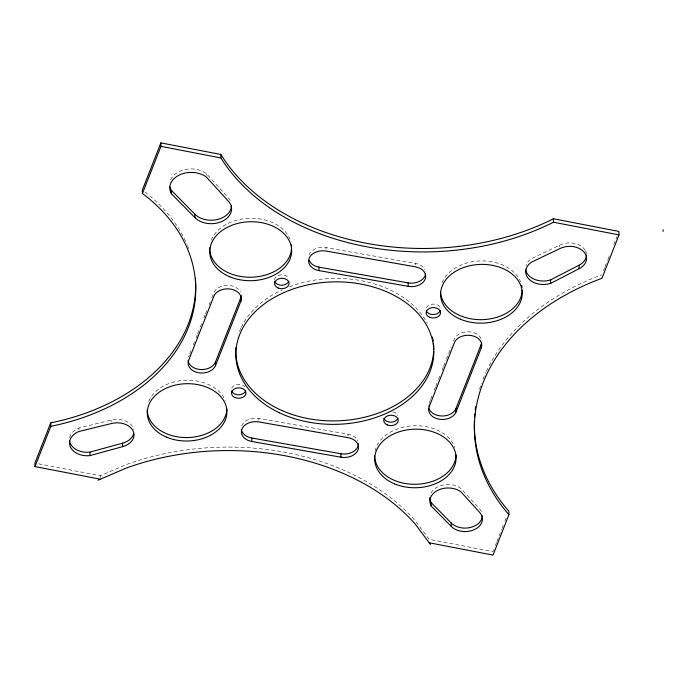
<?xml version="1.0" encoding="UTF-8"?>
<svg xmlns="http://www.w3.org/2000/svg" width="698" height="698" viewBox="0 0 698 698"><rect width="100%" height="100%" fill="white"/><g stroke="black" fill="none" stroke-linecap="round" stroke-linejoin="round"><path stroke-width="0.52" stroke-dasharray="3.49 2.62" d="M188.556 356.905L189.35 354.907M189.743 353.903L190.92 350.902M193.285 344.891L194.472 341.889M196.042 337.884L197.229 334.883M197.621 333.88L199.986 327.877M200.378 326.873L202.341 321.865M203.921 317.86L205.099 314.859M205.5 313.856L207.463 308.856M209.042 304.851L210.22 301.841M211.799 297.837L213.771 292.837A13.986 10.06 -1.4 0 1 226.824 285.377A13.986 10.06 -1.4 0 1 240.426 291.991M429.069 403.339L430.256 400.329M430.649 399.335L432.612 394.326M434.191 390.322L435.369 387.32M435.77 386.317L438.126 380.314M438.527 379.311L440.49 374.303M442.07 370.298L443.247 367.296M443.64 366.293L446.005 360.29M446.397 359.287L451.126 347.272M453.491 341.27L454.276 339.263A13.986 10.06 -1.4 0 1 467.939 331.803A13.986 10.06 -1.4 0 1 481.28 339.254M493.739 549.623L492.936 551.647L429.113 539.31L414.97 520.394A225.009 161.927 -1.4 0 0 126.242 464.589L100.268 475.739L37.011 463.516M495.327 545.583L496.522 542.547M496.915 541.535L501.688 529.407M502.089 528.403L503.275 525.367M504.863 521.327L506.059 518.291M603.438 270.78L604.634 267.753M605.026 266.741L607.408 260.686M607.81 259.682L609.79 254.63M613.76 244.544L616.936 236.474M585.064 250.154A17.084 12.294 -1.4 0 0 559.691 245.164L531.326 258.722A18 12.957 -1.4 0 0 525.96 265.685M69.634 437.576A18 12.957 -1.4 0 1 78.97 427.987L111.13 420.126A17.084 12.294 -1.4 0 1 133.684 429.427M308.978 254.997A13.986 10.06 -1.4 0 1 326.036 247.607L415.179 263.329A13.986 10.06 -1.4 0 1 425.126 270.283M241.761 425.85A13.986 10.06 -1.4 0 1 258.818 418.46L347.953 434.182A13.986 10.06 -1.4 0 1 357.908 441.136M170.6 179.927A21.176 15.243 -1.4 0 1 206.32 173.593L227.949 197.368A20.102 14.466 -1.4 0 1 230.331 200.71M559.691 245.164L559.735 246.9M415.179 263.329L415.214 265.057M347.953 434.182L347.997 435.918M326.036 247.607L326.079 249.334M258.818 418.46L258.862 420.196M206.32 173.593L206.364 175.329M111.13 420.126L111.174 421.854M100.268 475.739L100.311 477.476M78.97 427.987L79.014 429.724M479.543 389.205A229.79 165.365 -1.4 0 1 481.559 383.089M483.068 379.049A229.79 165.365 -1.4 0 1 485.921 372.348M486.358 371.388A229.79 165.365 -1.4 0 1 601.851 274.811M144.975 192.011A194.62 140.054 -1.4 0 1 187.116 244.693M187.518 245.652A194.62 140.054 -1.4 0 1 188.678 248.549M239.475 331.393A99.003 71.248 -1.4 0 1 240.731 328.418M241.194 327.441A99.003 71.248 -1.4 0 1 282.21 289.862M289.382 286.843A99.003 71.248 -1.4 0 1 427.193 323.13M211.258 240.147A40.946 29.464 -1.4 0 1 250.608 218.291A40.946 29.464 -1.4 0 1 290.002 239.196M148.718 401.498A39.83 28.662 -1.4 0 1 186.985 380.236A39.83 28.662 -1.4 0 1 225.297 400.573M375.062 451.196A40.702 29.29 -1.4 0 1 413.286 425.771A40.702 29.29 -1.4 0 1 454.791 447.401M442.07 282.707A40.824 29.377 -1.4 0 1 481.288 260.921A40.824 29.377 -1.4 0 1 520.568 281.756M274.532 280.029A7.242 5.209 -1.4 0 1 280.003 274.995A7.242 5.209 -1.4 0 1 288.091 277.42M231.701 388.245A7.242 5.209 -1.4 0 1 237.826 384.424A7.242 5.209 -1.4 0 1 244.989 386.98M392.887 411.933A7.242 5.209 -1.4 0 1 397.93 415.615M426.304 307.966A7.242 5.209 -1.4 0 1 433.371 304.101A7.242 5.209 -1.4 0 1 440.281 307.966M481.358 511.521A17.084 12.294 -1.4 0 0 479.334 508.685L460.95 488.478A18 12.957 -1.4 0 0 442.41 485.162A18 12.957 -1.4 0 0 429.977 495.816M585.474 250.896A17.084 12.294 -1.4 0 1 586.399 254.028"/><path stroke-width="1.05" d="M195.423 278.31A194.62 140.054 -1.4 0 1 50.736 422.848L34.9 463.106L34.979 466.578L100.355 479.212M429.191 542.774L493.024 555.111L508.929 514.688A229.79 165.365 -1.4 0 1 601.938 278.284L619.004 234.894L618.925 231.422L553.418 218.762A225.009 161.927 -1.4 0 1 220.838 154.476L160.88 142.889L142.348 190.004L142.427 193.468A194.62 140.054 -1.4 0 1 50.823 426.321L34.979 466.578M142.427 193.468L160.968 146.353L160.88 142.889M215.534 365.569L240.749 301.501A13.986 10.06 -1.4 0 0 231.125 289.181A13.986 10.06 -1.4 0 0 213.85 296.301L188.643 360.377A13.986 10.06 -1.4 0 0 198.267 372.697A13.986 10.06 -1.4 0 0 215.534 365.569L215.455 362.105L240.662 298.037A13.986 10.06 -1.4 0 0 241.194 295.429M429.157 406.803L454.363 342.735A13.986 10.06 -1.4 0 1 471.63 335.607A13.986 10.06 -1.4 0 1 481.254 347.927L456.047 412.003A13.986 10.06 -1.4 0 1 438.772 419.123A13.986 10.06 -1.4 0 1 429.157 406.803L429.113 405.067M456.047 412.003L455.969 408.531L481.175 344.463A13.986 10.06 -1.4 0 0 481.629 342.735M525.707 269.681A18 12.957 -1.4 0 0 550.6 279.915L579.043 265.214A17.084 12.294 -1.4 0 0 586.451 255.093M550.678 283.379L579.131 268.678A17.084 12.294 -1.4 0 0 583.528 251.524A17.084 12.294 -1.4 0 0 559.77 248.636L531.405 262.195A18 12.957 -1.4 0 0 528.578 278.746A18 12.957 -1.4 0 0 550.678 283.379L550.6 279.915M97.929 480.25L126.321 468.053A225.009 161.927 -1.4 0 1 415.048 523.858L430.509 544.536M69.486 440.578A18 12.957 -1.4 0 0 89.894 452.138L122.543 443.178A17.084 12.294 -1.4 0 0 133.632 433.694M89.972 455.602L122.621 446.641A17.084 12.294 -1.4 0 0 133.021 430.823A17.084 12.294 -1.4 0 0 111.209 423.59L79.057 431.451A18 12.957 -1.4 0 0 70.385 446.982A18 12.957 -1.4 0 0 89.972 455.602L89.894 452.138M309.031 260.206A13.986 10.06 -1.4 0 0 318.977 267.159L408.112 282.882A13.986 10.06 -1.4 0 0 425.579 273.756M319.065 270.623L408.199 286.346A13.986 10.06 -1.4 0 0 425.257 278.956A13.986 10.06 -1.4 0 0 415.258 266.793L326.123 251.071A13.986 10.06 -1.4 0 0 309.066 258.461A13.986 10.06 -1.4 0 0 319.065 270.623L318.977 267.159M241.368 429.34A13.986 10.06 -1.4 0 0 251.76 438.021L340.894 453.744A13.986 10.06 -1.4 0 0 358.406 443.736M251.838 441.485L340.973 457.207A13.986 10.06 -1.4 0 0 358.039 449.817A13.986 10.06 -1.4 0 0 348.04 437.646L258.897 421.932A13.986 10.06 -1.4 0 0 241.84 429.322A13.986 10.06 -1.4 0 0 251.838 441.485L251.76 438.021M160.968 146.353L220.917 157.949A225.009 161.927 -1.4 0 0 553.497 222.226L619.004 234.894M169.954 186.942A21.176 15.243 -1.4 0 0 171.333 190.318L194.829 214.138A20.102 14.466 -1.4 0 0 217.479 219.469A20.102 14.466 -1.4 0 0 231.483 205.325M171.411 193.791L194.908 217.61A20.102 14.466 -1.4 0 0 222.854 221.013A20.102 14.466 -1.4 0 0 228.028 200.832L206.407 177.065A21.176 15.243 -1.4 0 0 179.403 174.98A21.176 15.243 -1.4 0 0 171.411 193.791L171.333 190.318M429.794 497.822A18 12.957 -1.4 0 0 431.207 502.691L451.178 522.942A17.084 12.294 -1.4 0 0 470.26 527.514A17.084 12.294 -1.4 0 0 482.335 515.717M431.294 506.155L451.266 526.405A17.084 12.294 -1.4 0 0 475.015 529.293A17.084 12.294 -1.4 0 0 479.413 512.149L461.038 491.942A18 12.957 -1.4 0 0 438.082 490.171A18 12.957 -1.4 0 0 431.294 506.155L431.207 502.691M579.043 265.214L579.131 268.678M553.418 218.762L553.497 222.226M508.929 514.688L508.842 511.224A229.79 165.365 -1.4 0 1 474.343 421.339M481.175 344.463L481.254 347.927M451.178 522.942L451.266 526.405M408.112 282.882L408.199 286.346M340.894 453.744L340.973 457.207M240.662 298.037L240.749 301.501M220.838 154.476L220.917 157.949M194.829 214.138L194.908 217.61M122.543 443.178L122.621 446.641M50.736 422.848L50.823 426.321M663.074 229.703L663.1 231.439M474.518 417.168A229.79 165.365 -1.4 0 1 474.753 414.036M475.19 409.866A229.79 165.365 -1.4 0 1 475.608 406.742M433.641 351.53A99.003 71.248 -1.4 0 1 330.555 420.894A99.003 71.248 -1.4 0 1 235.845 347.779M432.437 337.055A99.003 71.248 -1.4 0 1 433.205 341.156M433.458 343.224A99.003 71.248 -1.4 0 1 433.72 349.462M291.537 248.697A40.946 29.464 -1.4 0 1 249.352 277.237A40.946 29.464 -1.4 0 1 209.705 247.781M291.45 244.858A40.946 29.464 -1.4 0 1 291.581 246.787M226.833 408.888A39.83 28.662 -1.4 0 1 187.143 437.567A39.83 28.662 -1.4 0 1 147.208 409.979M456.012 454.983A40.702 29.29 -1.4 0 1 415.362 484.29A40.702 29.29 -1.4 0 1 374.634 455.969M522.139 290.281A40.824 29.377 -1.4 0 1 482.03 319.667A40.824 29.377 -1.4 0 1 440.56 292.235M521.694 285.491A40.824 29.377 -1.4 0 1 522.008 287.41M215.455 362.105A13.986 10.06 -1.4 0 1 200.57 369.53A13.986 10.06 -1.4 0 1 188.059 360.386M455.969 408.531A13.986 10.06 -1.4 0 1 442.305 415.999A13.986 10.06 -1.4 0 1 428.956 408.548M288.728 281.373A7.242 5.209 -1.4 0 1 281.66 285.238A7.242 5.209 -1.4 0 1 274.75 281.381M245.626 390.932A7.242 5.209 -1.4 0 1 238.55 394.806A7.242 5.209 -1.4 0 1 231.64 390.941M397.869 418.311A7.242 5.209 -1.4 0 1 390.801 422.185A7.242 5.209 -1.4 0 1 383.891 418.32M440.229 310.662A7.242 5.209 -1.4 0 1 433.153 314.528A7.242 5.209 -1.4 0 1 426.242 310.671M279.357 412.771A99.003 71.248 -1.4 0 0 433.563 357.053A99.003 71.248 -1.4 0 0 291.555 289.53A99.003 71.248 -1.4 0 0 279.357 412.771M229.712 276.766A40.946 29.464 -1.4 0 0 291.668 251.21A40.946 29.464 -1.4 0 0 230.802 225.707A40.946 29.464 -1.4 0 0 229.712 276.766M166.665 437.201A39.83 28.662 -1.4 0 0 226.92 412.352A39.83 28.662 -1.4 0 0 167.721 387.547A39.83 28.662 -1.4 0 0 166.665 437.201M394.518 483.845A40.702 29.29 -1.4 0 0 456.099 458.446A40.702 29.29 -1.4 0 0 395.6 433.109A40.702 29.29 -1.4 0 0 394.518 483.845M460.462 319.222A40.824 29.377 -1.4 0 0 522.226 293.753A40.824 29.377 -1.4 0 0 461.544 268.329A40.824 29.377 -1.4 0 0 460.462 319.222M278.136 288.012A7.242 5.209 -1.4 0 0 289.085 283.493A7.242 5.209 -1.4 0 0 278.328 278.982A7.242 5.209 -1.4 0 0 278.136 288.012M235.025 397.572A7.242 5.209 -1.4 0 0 245.984 393.053A7.242 5.209 -1.4 0 0 235.217 388.542A7.242 5.209 -1.4 0 0 235.025 397.572M387.277 424.951A7.242 5.209 -1.4 0 0 398.235 420.432A7.242 5.209 -1.4 0 0 387.469 415.921A7.242 5.209 -1.4 0 0 387.277 424.951M429.628 317.293A7.242 5.209 -1.4 0 0 440.586 312.783A7.242 5.209 -1.4 0 0 429.82 308.272A7.242 5.209 -1.4 0 0 429.628 317.293"/></g></svg>
